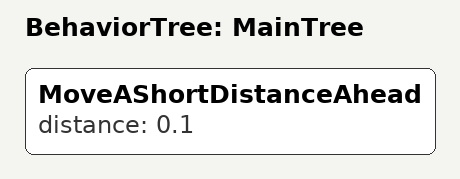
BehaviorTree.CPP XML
<root BTCPP_format="4" main_tree_to_execute="MainTree">
  <BehaviorTree ID="MainTree">
    <MoveAShortDistanceAhead distance="0.1"/>
  </BehaviorTree>
</root>
